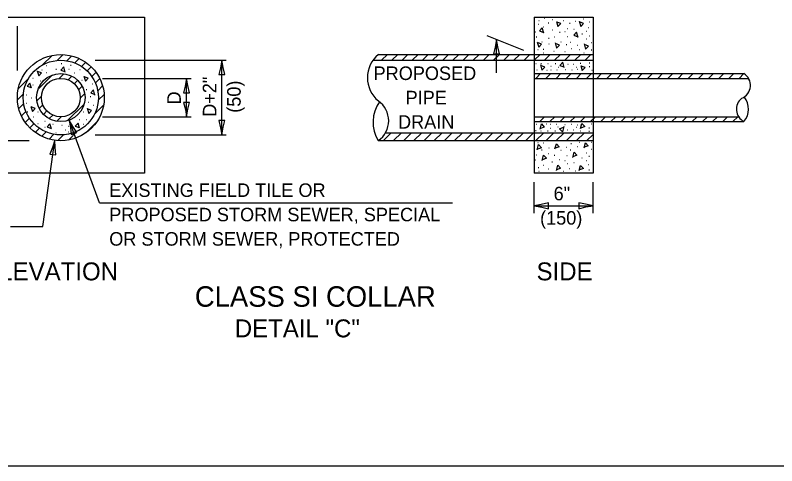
# Model space of a CAD drawing. Extents: x 2262292 to 2262922, y -3123599 to -3123199.
# Drawn here: x 2262367.4 to 2262515.9, y -3123598.8 to -3123510.9 of the extents above; entities that cross this region are included whole.
import ezdxf

# ---------------------------------------------------------------- set-up
doc = ezdxf.new("R2010")
doc.units = 0
for name, color, linetype in [('Default', 7, 'Continuous'), ('RD_Pr_Roadway_Dimensions', 7, 'Continuous'), ('RD_Pr_Roadway_Items', 7, 'Continuous'), ('RD_Pr_Roadway_Notes', 7, 'Continuous')]:
    doc.layers.add(name, color=color, linetype=linetype)

msp = doc.modelspace()

# ---------------------------------------------------------------- linework, layer by layer
at = {"layer": 'Default'}
msp.add_lwpolyline([(2262292.48, -3123598.83), (2262922.48, -3123598.83), (2262922.48, -3123198.83), (2262292.48, -3123198.83)], close=True, dxfattribs=at)
at = {"layer": 'RD_Pr_Roadway_Dimensions'}
for p, q in [((2262367.82, -3123521.69), (2262367.82, -3123513.05)), ((2262466.57, -3123517.79), (2262459.4, -3123514.96)), ((2262461.22, -3123522.16), (2262461.22, -3123515.68)), ((2262383, -3123519.71), (2262408.54, -3123519.71)), ((2262407.68, -3123534.26), (2262407.68, -3123519.71)), ((2262384.44, -3123523.24), (2262401.67, -3123523.24)), ((2262400.81, -3123530.73), (2262400.81, -3123523.24)), ((2262384.44, -3123530.73), (2262401.67, -3123530.73)), ((2262383, -3123534.26), (2262408.54, -3123534.26)), ((2262361.35, -3123535.39), (2262370.14, -3123535.39)), ((2262468.55, -3123549.54), (2262468.55, -3123543.51)), ((2262480.05, -3123549.54), (2262480.05, -3123543.51)), ((2262468.55, -3123548.08), (2262480.05, -3123548.08))]:
    msp.add_line(p, q, dxfattribs=at)
for points in [[(2262460.63, -3123518.48), (2262461.22, -3123518.48), (2262461.8, -3123518.48), (2262461.46, -3123517.08), (2262461.22, -3123515.68), (2262460.95, -3123517.17)], [(2262407.1, -3123522.51), (2262407.68, -3123522.51), (2262408.27, -3123522.51), (2262407.93, -3123521.11), (2262407.68, -3123519.71), (2262407.41, -3123521.21)], [(2262400.23, -3123526.04), (2262400.81, -3123526.04), (2262401.4, -3123526.04), (2262401.05, -3123524.64), (2262400.81, -3123523.24), (2262400.54, -3123524.73)], [(2262401.4, -3123527.94), (2262400.81, -3123527.93), (2262400.23, -3123527.93), (2262400.57, -3123529.34), (2262400.81, -3123530.73), (2262401.08, -3123529.24)], [(2262408.27, -3123531.46), (2262407.68, -3123531.46), (2262407.1, -3123531.46), (2262407.44, -3123532.86), (2262407.68, -3123534.26), (2262407.95, -3123532.76)], [(2262471.35, -3123548.67), (2262471.35, -3123548.08), (2262471.35, -3123547.5), (2262469.95, -3123547.84), (2262468.55, -3123548.08), (2262470.04, -3123548.36)], [(2262477.25, -3123547.5), (2262477.25, -3123548.08), (2262477.25, -3123548.67), (2262478.65, -3123548.33), (2262480.05, -3123548.08), (2262478.56, -3123547.81)]]:
    msp.add_lwpolyline(points, close=True, dxfattribs=at)
at = {"layer": 'RD_Pr_Roadway_Items'}
for p, q in [((2262468.55, -3123511.28), (2262468.55, -3123541.73)), ((2262468.55, -3123511.28), (2262480.05, -3123511.28)), ((2262469.49, -3123511.96), (2262469.56, -3123511.96)), ((2262470.57, -3123511.51), (2262470.65, -3123511.51)), ((2262471.32, -3123512.43), (2262471.4, -3123512.43)), ((2262472.15, -3123511.75), (2262472.23, -3123511.75)), ((2262474.22, -3123511.96), (2262474.3, -3123511.96)), ((2262475.48, -3123512.48), (2262475.56, -3123512.48)), ((2262476.58, -3123512.05), (2262476.66, -3123512.05)), ((2262478.18, -3123511.64), (2262478.25, -3123511.64)), ((2262479.28, -3123512.23), (2262479.36, -3123512.23)), ((2262480.05, -3123511.28), (2262480.05, -3123541.73)), ((2262469.4, -3123512.68), (2262469.47, -3123512.68)), ((2262470.39, -3123513.17), (2262470.46, -3123513.17)), ((2262472.06, -3123513.79), (2262472.14, -3123513.79)), ((2262475.01, -3123513.51), (2262475.09, -3123513.51)), ((2262476.33, -3123513.67), (2262476.4, -3123513.67)), ((2262479.17, -3123513.29), (2262479.25, -3123513.29)), ((2262468.78, -3123514.19), (2262468.86, -3123514.19)), ((2262468.98, -3123515.16), (2262469.06, -3123515.16)), ((2262471.39, -3123515.42), (2262471.47, -3123515.42)), ((2262472.51, -3123515.13), (2262472.59, -3123515.13)), ((2262473.54, -3123514.25), (2262473.61, -3123514.25)), ((2262474.54, -3123514.07), (2262474.62, -3123514.07)), ((2262474.98, -3123515.04), (2262475.05, -3123515.04)), ((2262477.89, -3123514.57), (2262477.97, -3123514.57)), ((2262478.72, -3123514.05), (2262478.8, -3123514.05)), ((2262479.28, -3123514.91), (2262479.36, -3123514.91)), ((2262470.05, -3123516.14), (2262470.12, -3123516.14)), ((2262471.43, -3123516.53), (2262471.51, -3123516.53)), ((2262473.77, -3123516.1), (2262473.85, -3123516.1)), ((2262474.83, -3123516.64), (2262474.91, -3123516.64)), ((2262475.64, -3123516.17), (2262475.72, -3123516.17)), ((2262476.97, -3123516.79), (2262477.05, -3123516.79)), ((2262478.79, -3123515.54), (2262478.87, -3123515.54)), ((2262479.74, -3123516.26), (2262479.82, -3123516.26)), ((2262469.29, -3123517.6), (2262469.37, -3123517.6)), ((2262470.35, -3123517.54), (2262470.43, -3123517.54)), ((2262470.35, -3123518.25), (2262470.42, -3123518.25)), ((2262472.38, -3123517.93), (2262472.45, -3123517.93)), ((2262474.52, -3123518), (2262474.6, -3123518)), ((2262475.77, -3123517.4), (2262475.85, -3123517.4)), ((2262477.39, -3123517.63), (2262477.47, -3123517.63)), ((2262478.27, -3123518.25), (2262478.34, -3123518.25)), ((2262479.71, -3123517.65), (2262479.79, -3123517.65)), ((2262372.63, -3123520.69), (2262374.59, -3123518.75)), ((2262375.55, -3123519.75), (2262376.73, -3123518.59)), ((2262377.48, -3123519.81), (2262378.44, -3123518.85)), ((2262379.03, -3123520.24), (2262379.89, -3123519.38)), ((2262437.14, -3123519.71), (2262480.05, -3123519.71)), ((2262438.19, -3123518.58), (2262480.05, -3123518.58)), ((2262438.84, -3123519.71), (2262439.99, -3123518.58)), ((2262440.82, -3123519.71), (2262441.97, -3123518.58)), ((2262442.81, -3123519.71), (2262443.95, -3123518.58)), ((2262444.79, -3123519.71), (2262445.94, -3123518.58)), ((2262446.77, -3123519.71), (2262447.92, -3123518.58)), ((2262448.76, -3123519.71), (2262449.9, -3123518.58)), ((2262450.74, -3123519.71), (2262451.89, -3123518.58)), ((2262452.73, -3123519.71), (2262453.87, -3123518.58)), ((2262454.71, -3123519.71), (2262455.85, -3123518.58)), ((2262456.69, -3123519.71), (2262457.84, -3123518.58)), ((2262458.67, -3123519.71), (2262459.82, -3123518.58)), ((2262460.65, -3123519.71), (2262461.8, -3123518.58)), ((2262462.64, -3123519.71), (2262463.78, -3123518.58)), ((2262464.62, -3123519.71), (2262465.77, -3123518.58)), ((2262466.6, -3123519.71), (2262467.75, -3123518.58)), ((2262468.59, -3123519.71), (2262469.73, -3123518.58)), ((2262470.57, -3123519.71), (2262471.72, -3123518.58)), ((2262472.55, -3123519.71), (2262473.7, -3123518.58)), ((2262474.54, -3123519.71), (2262475.68, -3123518.58)), ((2262476.52, -3123519.71), (2262477.67, -3123518.58)), ((2262478.5, -3123519.71), (2262479.65, -3123518.58)), ((2262480.04, -3123519.71), (2262480.05, -3123519.7)), ((2262373.5, -3123520.72), (2262373.58, -3123520.72)), ((2262375.35, -3123521.44), (2262375.43, -3123521.44)), ((2262376.38, -3123520.31), (2262376.46, -3123520.31)), ((2262378.2, -3123520.69), (2262378.28, -3123520.69)), ((2262380.33, -3123520.92), (2262381.15, -3123520.1)), ((2262381.42, -3123521.8), (2262382.23, -3123520.99)), ((2262468.91, -3123520.34), (2262468.99, -3123520.34)), ((2262469.9, -3123520.32), (2262469.98, -3123520.32)), ((2262471.25, -3123520.32), (2262471.33, -3123520.32)), ((2262471.84, -3123520.84), (2262471.91, -3123520.84)), ((2262472.69, -3123520.32), (2262472.77, -3123520.32)), ((2262473.25, -3123521.08), (2262473.33, -3123521.08)), ((2262475.12, -3123520.45), (2262475.2, -3123520.45)), ((2262476.22, -3123520.47), (2262476.3, -3123520.47)), ((2262476.81, -3123521.04), (2262476.88, -3123521.04)), ((2262477.57, -3123520.29), (2262477.65, -3123520.29)), ((2262479.32, -3123520.23), (2262479.4, -3123520.23)), ((2262479.32, -3123520.9), (2262479.4, -3123520.9)), ((2262371.84, -3123525.41), (2262374.7, -3123522.57)), ((2262372.59, -3123521.57), (2262372.67, -3123521.57)), ((2262373.5, -3123522.07), (2262373.58, -3123522.07)), ((2262375.99, -3123523.25), (2262376.91, -3123522.34)), ((2262377.71, -3123523.51), (2262378.43, -3123522.81)), ((2262377.86, -3123521.47), (2262377.94, -3123521.47)), ((2262378.89, -3123522.16), (2262378.97, -3123522.16)), ((2262379.99, -3123521.5), (2262380.07, -3123521.5)), ((2262382.33, -3123522.87), (2262383.15, -3123522.05)), ((2262468.55, -3123522.3), (2262509.46, -3123522.3)), ((2262468.87, -3123523.24), (2262469.82, -3123522.3)), ((2262469.09, -3123521.6), (2262469.17, -3123521.6)), ((2262470.85, -3123523.24), (2262471.8, -3123522.3)), ((2262471.05, -3123521.65), (2262471.13, -3123521.65)), ((2262471.84, -3123521.58), (2262471.91, -3123521.58)), ((2262472.84, -3123523.24), (2262473.79, -3123522.3)), ((2262473.01, -3123521.6), (2262473.08, -3123521.6)), ((2262474.6, -3123521.51), (2262474.68, -3123521.51)), ((2262474.82, -3123523.24), (2262475.77, -3123522.3)), ((2262475.93, -3123521.6), (2262476.01, -3123521.6)), ((2262476.8, -3123523.24), (2262477.75, -3123522.3)), ((2262477.01, -3123521.46), (2262477.09, -3123521.46)), ((2262478.79, -3123523.24), (2262479.74, -3123522.3)), ((2262479.82, -3123521.67), (2262479.9, -3123521.67)), ((2262480.77, -3123523.24), (2262481.72, -3123522.3)), ((2262482.75, -3123523.24), (2262483.71, -3123522.3)), ((2262484.74, -3123523.24), (2262485.69, -3123522.3)), ((2262486.72, -3123523.24), (2262487.67, -3123522.3)), ((2262488.7, -3123523.24), (2262489.65, -3123522.3)), ((2262490.68, -3123523.24), (2262491.63, -3123522.3)), ((2262492.67, -3123523.24), (2262493.62, -3123522.3)), ((2262494.65, -3123523.24), (2262495.6, -3123522.3)), ((2262496.63, -3123523.24), (2262497.58, -3123522.3)), ((2262498.61, -3123523.24), (2262499.57, -3123522.3)), ((2262500.6, -3123523.24), (2262501.55, -3123522.3)), ((2262502.58, -3123523.24), (2262503.53, -3123522.3)), ((2262504.56, -3123523.24), (2262505.52, -3123522.3)), ((2262506.55, -3123523.24), (2262507.5, -3123522.3)), ((2262508.53, -3123523.24), (2262509.47, -3123522.3)), ((2262367.99, -3123525.3), (2262369.94, -3123523.36)), ((2262370.83, -3123523.2), (2262370.91, -3123523.2)), ((2262372.24, -3123523.73), (2262372.32, -3123523.73)), ((2262378.91, -3123524.29), (2262379.58, -3123523.62)), ((2262380.4, -3123523.61), (2262380.48, -3123523.61)), ((2262382.38, -3123524.33), (2262382.46, -3123524.33)), ((2262383.03, -3123524.14), (2262383.9, -3123523.28)), ((2262468.55, -3123523.24), (2262510.37, -3123523.24)), ((2262370.83, -3123524.49), (2262370.91, -3123524.49)), ((2262379.73, -3123525.45), (2262380.44, -3123524.75)), ((2262381.25, -3123525.43), (2262381.33, -3123525.43)), ((2262383.49, -3123525.65), (2262384.44, -3123524.7)), ((2262367.83, -3123527.42), (2262369, -3123526.26)), ((2262369.55, -3123526.47), (2262369.62, -3123526.47)), ((2262370.49, -3123527.06), (2262370.56, -3123527.06)), ((2262371.6, -3123527.61), (2262372.52, -3123526.7)), ((2262380.06, -3123527.09), (2262380.95, -3123526.21)), ((2262382.03, -3123526.81), (2262382.11, -3123526.81)), ((2262383.59, -3123527.52), (2262384.74, -3123526.38)), ((2262368.09, -3123529.13), (2262369.06, -3123528.17)), ((2262369.55, -3123528.07), (2262369.62, -3123528.07)), ((2262372.07, -3123529.11), (2262372.79, -3123528.4)), ((2262377.61, -3123531.49), (2262380.83, -3123528.3)), ((2262381.59, -3123527.91), (2262381.67, -3123527.91)), ((2262382.63, -3123528.48), (2262382.71, -3123528.48)), ((2262382.84, -3123530.23), (2262384.63, -3123528.46)), ((2262368.62, -3123530.57), (2262369.49, -3123529.7)), ((2262369.76, -3123529.79), (2262369.84, -3123529.79)), ((2262371.8, -3123529.79), (2262371.88, -3123529.79)), ((2262372.9, -3123530.26), (2262373.57, -3123529.59)), ((2262380.68, -3123529.76), (2262380.76, -3123529.76)), ((2262369.35, -3123531.82), (2262370.18, -3123530.99)), ((2262370.89, -3123530.74), (2262370.97, -3123530.74)), ((2262373.18, -3123531.62), (2262373.26, -3123531.62)), ((2262374.03, -3123531.1), (2262374.74, -3123530.4)), ((2262375.51, -3123531.61), (2262376.39, -3123530.73)), ((2262379.87, -3123531.24), (2262379.95, -3123531.24)), ((2262381.18, -3123533.85), (2262383.21, -3123531.84)), ((2262381.22, -3123531.24), (2262381.29, -3123531.24)), ((2262468.55, -3123530.73), (2262508.45, -3123530.73)), ((2262468.55, -3123530.81), (2262468.62, -3123530.73)), ((2262468.55, -3123531.68), (2262509.46, -3123531.68)), ((2262469.65, -3123531.68), (2262470.6, -3123530.73)), ((2262471.63, -3123531.68), (2262472.58, -3123530.73)), ((2262473.62, -3123531.68), (2262474.56, -3123530.73)), ((2262475.6, -3123531.68), (2262476.55, -3123530.73)), ((2262477.58, -3123531.68), (2262478.53, -3123530.73)), ((2262479.57, -3123531.68), (2262480.51, -3123530.73)), ((2262481.55, -3123531.68), (2262482.5, -3123530.73)), ((2262483.53, -3123531.68), (2262484.48, -3123530.73)), ((2262485.51, -3123531.68), (2262486.46, -3123530.73)), ((2262487.5, -3123531.68), (2262488.45, -3123530.73)), ((2262489.48, -3123531.68), (2262490.43, -3123530.73)), ((2262491.46, -3123531.68), (2262492.41, -3123530.73)), ((2262493.45, -3123531.68), (2262494.39, -3123530.73)), ((2262495.43, -3123531.68), (2262496.38, -3123530.73)), ((2262497.42, -3123531.68), (2262498.36, -3123530.73)), ((2262499.4, -3123531.68), (2262500.34, -3123530.73)), ((2262501.38, -3123531.68), (2262502.33, -3123530.73)), ((2262503.36, -3123531.68), (2262504.31, -3123530.73)), ((2262505.34, -3123531.68), (2262506.29, -3123530.73)), ((2262507.33, -3123531.68), (2262508.28, -3123530.73)), ((2262509.31, -3123531.68), (2262509.37, -3123531.62)), ((2262370.25, -3123532.89), (2262371.06, -3123532.08)), ((2262371.32, -3123533.8), (2262372.14, -3123532.98)), ((2262371.8, -3123532.06), (2262371.88, -3123532.06)), ((2262373.18, -3123532.75), (2262373.26, -3123532.75)), ((2262374.72, -3123532.15), (2262374.8, -3123532.15)), ((2262376.48, -3123532.37), (2262376.56, -3123532.37)), ((2262377.11, -3123533.28), (2262377.18, -3123533.28)), ((2262377.77, -3123532.56), (2262377.84, -3123532.56)), ((2262380.68, -3123532.15), (2262380.76, -3123532.15)), ((2262469.03, -3123532.17), (2262469.11, -3123532.17)), ((2262470.98, -3123532.12), (2262471.06, -3123532.12)), ((2262471.77, -3123532.19), (2262471.85, -3123532.19)), ((2262471.77, -3123532.93), (2262471.85, -3123532.93)), ((2262472.94, -3123532.17), (2262473.02, -3123532.17)), ((2262473.19, -3123532.68), (2262473.27, -3123532.68)), ((2262474.54, -3123532.26), (2262474.62, -3123532.26)), ((2262475.05, -3123533.31), (2262475.13, -3123533.31)), ((2262475.86, -3123532.17), (2262475.94, -3123532.17)), ((2262476.16, -3123533.29), (2262476.23, -3123533.29)), ((2262476.74, -3123532.73), (2262476.82, -3123532.73)), ((2262476.94, -3123532.3), (2262477.02, -3123532.3)), ((2262479.26, -3123532.86), (2262479.34, -3123532.86)), ((2262479.75, -3123532.1), (2262479.83, -3123532.1)), ((2262372.56, -3123534.54), (2262373.43, -3123533.68)), ((2262373.99, -3123535.08), (2262374.95, -3123534.13)), ((2262375.32, -3123533.88), (2262375.4, -3123533.88)), ((2262375.68, -3123535.38), (2262376.83, -3123534.24)), ((2262377.77, -3123535.27), (2262379.56, -3123533.49)), ((2262377.77, -3123533.66), (2262377.84, -3123533.66)), ((2262439.17, -3123535.39), (2262440.69, -3123533.89)), ((2262439.58, -3123533.89), (2262480.05, -3123533.89)), ((2262441.16, -3123535.39), (2262442.68, -3123533.89)), ((2262443.14, -3123535.39), (2262444.66, -3123533.89)), ((2262445.12, -3123535.39), (2262446.64, -3123533.89)), ((2262447.11, -3123535.39), (2262448.63, -3123533.89)), ((2262449.09, -3123535.39), (2262450.61, -3123533.89)), ((2262451.07, -3123535.39), (2262452.59, -3123533.89)), ((2262453.05, -3123535.39), (2262454.58, -3123533.89)), ((2262455.04, -3123535.39), (2262456.56, -3123533.89)), ((2262457.02, -3123535.39), (2262458.54, -3123533.89)), ((2262459, -3123535.39), (2262460.52, -3123533.89)), ((2262460.99, -3123535.39), (2262462.51, -3123533.89)), ((2262462.97, -3123535.39), (2262464.49, -3123533.89)), ((2262464.95, -3123535.39), (2262466.47, -3123533.89)), ((2262466.94, -3123535.39), (2262468.46, -3123533.89)), ((2262468.85, -3123533.43), (2262468.93, -3123533.43)), ((2262468.92, -3123535.39), (2262470.44, -3123533.89)), ((2262469.84, -3123533.45), (2262469.92, -3123533.45)), ((2262470.9, -3123535.39), (2262472.42, -3123533.89)), ((2262471.19, -3123533.45), (2262471.27, -3123533.45)), ((2262472.63, -3123533.45), (2262472.7, -3123533.45)), ((2262472.88, -3123535.39), (2262474.4, -3123533.89)), ((2262474.87, -3123535.39), (2262476.39, -3123533.89)), ((2262476.85, -3123535.39), (2262478.37, -3123533.89)), ((2262477.51, -3123533.47), (2262477.58, -3123533.47)), ((2262478.83, -3123535.39), (2262480.05, -3123534.19)), ((2262479.26, -3123533.54), (2262479.34, -3123533.54)), ((2262438.19, -3123535.39), (2262480.05, -3123535.39)), ((2262469.27, -3123535.73), (2262469.35, -3123535.73)), ((2262470.33, -3123535.79), (2262470.41, -3123535.79)), ((2262475.75, -3123535.93), (2262475.82, -3123535.93)), ((2262477.37, -3123535.7), (2262477.44, -3123535.7)), ((2262479.69, -3123535.68), (2262479.77, -3123535.68)), ((2262470.02, -3123537.19), (2262470.1, -3123537.19)), ((2262471.41, -3123536.8), (2262471.49, -3123536.8)), ((2262473.75, -3123537.23), (2262473.83, -3123537.23)), ((2262474.81, -3123536.69), (2262474.89, -3123536.69)), ((2262475.62, -3123537.16), (2262475.7, -3123537.16)), ((2262476.95, -3123536.54), (2262477.03, -3123536.54)), ((2262479.72, -3123537.07), (2262479.8, -3123537.07)), ((2262468.76, -3123539.14), (2262468.84, -3123539.14)), ((2262468.96, -3123538.16), (2262469.04, -3123538.16)), ((2262471.37, -3123537.91), (2262471.44, -3123537.91)), ((2262472.49, -3123538.2), (2262472.57, -3123538.2)), ((2262473.51, -3123539.08), (2262473.59, -3123539.08)), ((2262474.52, -3123539.26), (2262474.59, -3123539.26)), ((2262474.95, -3123538.29), (2262475.03, -3123538.29)), ((2262477.87, -3123538.76), (2262477.95, -3123538.76)), ((2262478.77, -3123537.79), (2262478.85, -3123537.79)), ((2262479.26, -3123538.42), (2262479.33, -3123538.42)), ((2262469.37, -3123540.65), (2262469.45, -3123540.65)), ((2262470.36, -3123540.16), (2262470.44, -3123540.16)), ((2262472.04, -3123539.53), (2262472.12, -3123539.53)), ((2262474.99, -3123539.82), (2262475.07, -3123539.82)), ((2262476.3, -3123539.66), (2262476.38, -3123539.66)), ((2262478.7, -3123539.28), (2262478.78, -3123539.28)), ((2262479.15, -3123540.04), (2262479.23, -3123540.04)), ((2262480.05, -3123541.73), (2262468.55, -3123541.73)), ((2262469.46, -3123541.37), (2262469.54, -3123541.37)), ((2262471.3, -3123540.9), (2262471.38, -3123540.9)), ((2262474.2, -3123541.37), (2262474.28, -3123541.37)), ((2262475.46, -3123540.85), (2262475.54, -3123540.85)), ((2262476.56, -3123541.28), (2262476.63, -3123541.28)), ((2262479.26, -3123541.1), (2262479.33, -3123541.1))]:
    msp.add_line(p, q, dxfattribs=at)
msp.add_lwpolyline([(2262359.76, -3123511.28), (2262392.58, -3123511.28), (2262392.58, -3123541.73), (2262359.76, -3123541.73)], close=True, dxfattribs=at)
for points in [[(2262472.92, -3123512.13), (2262473.21, -3123513.14), (2262473.75, -3123512.55), (2262472.98, -3123512.25)], [(2262477.34, -3123512.11), (2262477.64, -3123513.11), (2262478.18, -3123512.52), (2262477.4, -3123512.22)], [(2262470.45, -3123514.39), (2262470.16, -3123513.39), (2262469.62, -3123513.98), (2262470.4, -3123514.28)], [(2262477.13, -3123515.26), (2262476.84, -3123514.25), (2262476.3, -3123514.84), (2262477.08, -3123515.14)], [(2262469.16, -3123516.15), (2262469.45, -3123517.15), (2262469.99, -3123516.56), (2262469.22, -3123516.26)], [(2262472.65, -3123516.32), (2262472.94, -3123517.33), (2262473.48, -3123516.74), (2262472.71, -3123516.44)], [(2262478.32, -3123516.52), (2262478.61, -3123517.52), (2262479.15, -3123516.93), (2262478.37, -3123516.63)], [(2262377.15, -3123522.03), (2262376.85, -3123521.02), (2262376.31, -3123521.61), (2262377.09, -3123521.91)], [(2262469.78, -3123520.62), (2262470.08, -3123521.63), (2262470.62, -3123521.04), (2262469.84, -3123520.74)], [(2262474.43, -3123521.11), (2262474.14, -3123520.1), (2262473.6, -3123520.7), (2262474.37, -3123520.99)], [(2262477.65, -3123520.71), (2262477.95, -3123521.72), (2262478.49, -3123521.13), (2262477.71, -3123520.83)], [(2262371.7, -3123521.76), (2262371.99, -3123522.77), (2262372.53, -3123522.18), (2262371.76, -3123521.88)], [(2262380.8, -3123522.8), (2262381.09, -3123523.8), (2262381.63, -3123523.21), (2262380.86, -3123522.91)], [(2262370.56, -3123525.17), (2262370.26, -3123524.16), (2262369.72, -3123524.75), (2262370.5, -3123525.05)], [(2262382.95, -3123526.49), (2262382.66, -3123525.48), (2262382.12, -3123526.07), (2262382.89, -3123526.37)], [(2262370.44, -3123528.7), (2262370.74, -3123529.71), (2262371.28, -3123529.11), (2262370.5, -3123528.82)], [(2262381.42, -3123529.08), (2262381.72, -3123530.08), (2262382.26, -3123529.49), (2262381.48, -3123529.19)], [(2262374.48, -3123533.11), (2262374.18, -3123532.1), (2262373.65, -3123532.7), (2262374.42, -3123532.99)], [(2262379.94, -3123532.95), (2262379.64, -3123531.95), (2262379.11, -3123532.54), (2262379.88, -3123532.84)], [(2262469.72, -3123533.14), (2262470.01, -3123532.14), (2262470.55, -3123532.73), (2262469.78, -3123533.03)], [(2262474.37, -3123532.65), (2262474.07, -3123533.66), (2262473.54, -3123533.07), (2262474.31, -3123532.77)], [(2262477.59, -3123533.05), (2262477.89, -3123532.05), (2262478.42, -3123532.64), (2262477.65, -3123532.94)], [(2262469.14, -3123537.18), (2262469.43, -3123536.17), (2262469.97, -3123536.77), (2262469.19, -3123537.06)], [(2262472.62, -3123537.01), (2262472.92, -3123536), (2262473.46, -3123536.59), (2262472.68, -3123536.89)], [(2262478.29, -3123536.81), (2262478.59, -3123535.8), (2262479.13, -3123536.4), (2262478.35, -3123536.69)], [(2262476.08, -3123538.66), (2262476.38, -3123537.65), (2262476.92, -3123538.24), (2262476.14, -3123538.54)], [(2262470.12, -3123539.24), (2262470.42, -3123538.23), (2262470.96, -3123538.83), (2262470.18, -3123539.12)], [(2262472.9, -3123541.2), (2262473.19, -3123540.19), (2262473.73, -3123540.78), (2262472.96, -3123541.08)], [(2262477.32, -3123541.22), (2262477.62, -3123540.22), (2262478.16, -3123540.81), (2262477.38, -3123541.11)]]:
    msp.add_lwpolyline(points, dxfattribs=at)
for major_axis in [(8.47, 0), (7.33, 0), (4.73, 0), (3.78, 0)]:
    msp.add_ellipse((2262376.29, -3123526.99), major_axis=major_axis, ratio=0.992633, dxfattribs=at)
for centre, major_axis, start_param, end_param in [((2262442.02, -3123523.11), (-5.96, 0), 5.409415, 7.156956), ((2262507.98, -3123524.59), (2.75, 0), 5.103193, 7.283317), ((2262510.79, -3123529.25), (2.78, 0), 2.257898, 4.214961), ((2262506.6, -3123529.26), (-3.76, 0), 2.436725, 3.834873), ((2262444.09, -3123531.77), (-6.94, 0), 5.670594, 6.837175), ((2262435.43, -3123531.52), (-4.78, 0), 2.186173, 4.097012)]:
    msp.add_ellipse(centre, major_axis=major_axis, ratio=0.992633, start_param=start_param, end_param=end_param, dxfattribs=at)
at = {"layer": 'RD_Pr_Roadway_Notes'}
for p, q in [((2262383.84, -3123547.52), (2262377.92, -3123531.39)), ((2262372.8, -3123552.12), (2262375.12, -3123535.32)), ((2262383.84, -3123547.52), (2262452.62, -3123547.52)), ((2262366.46, -3123552.12), (2262372.8, -3123552.12))]:
    msp.add_line(p, q, dxfattribs=at)
for points in [[(2262378.34, -3123534.21), (2262378.89, -3123534.01), (2262379.44, -3123533.81), (2262378.63, -3123532.62), (2262377.92, -3123531.39), (2262378.18, -3123532.88)], [(2262374.16, -3123538.01), (2262374.74, -3123538.09), (2262375.32, -3123538.17), (2262375.17, -3123536.73), (2262375.12, -3123535.32), (2262374.65, -3123536.76)]]:
    msp.add_lwpolyline(points, close=True, dxfattribs=at)

# ---------------------------------------------------------------- texts
at = {"layer": 'RD_Pr_Roadway_Dimensions'}
for s, p in [('D+2"', (2262406.61, -3123530.74)), ('(50)', (2262411.36, -3123529.95)), ('D', (2262399.69, -3123528.33))]:
    msp.add_text(s, height=2.64, rotation=90, dxfattribs=at).set_placement(p)
for s, p in [('6"', (2262472.36, -3123547.03)), ('(150)', (2262469.72, -3123551.78))]:
    msp.add_text(s, height=2.64, dxfattribs=at).set_placement(p)
at = {"layer": 'RD_Pr_Roadway_Notes'}
for s, height, p in [('PROPOSED', 2.64, (2262437.26, -3123523.56)), ('PIPE', 2.64, (2262443.51, -3123528.31)), ('DRAIN', 2.64, (2262442.03, -3123533.06)), ('EXISTING FIELD TILE OR', 2.64, (2262385.73, -3123546.37)), ('PROPOSED STORM SEWER, SPECIAL', 2.64, (2262385.73, -3123551.13)), ('OR STORM SEWER, PROTECTED', 2.64, (2262385.73, -3123555.88)), ('ELEVATION', 3.5, (2262361.17, -3123562.65)), ('SIDE', 3.5, (2262469.04, -3123562.65)), ('CLASS SI COLLAR', 4, (2262402.42, -3123567.8)), ('DETAIL "C"', 3.5, (2262410.21, -3123573.77))]:
    msp.add_text(s, height=height, dxfattribs=at).set_placement(p)

doc.saveas('drawing.dxf')
